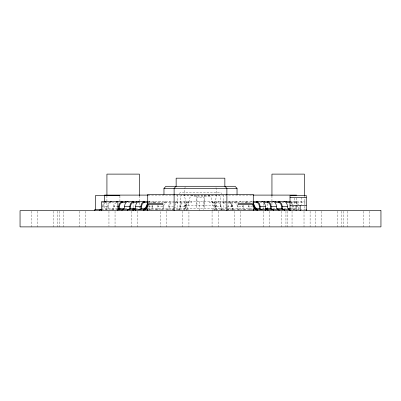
<?xml version="1.0" encoding="UTF-8"?>
<svg xmlns="http://www.w3.org/2000/svg" width="401" height="401" viewBox="0 0 401 401"><rect width="100%" height="100%" fill="white"/><g stroke="black" fill="none" stroke-linecap="round" stroke-linejoin="round"><path stroke-width="0.3" stroke-dasharray="2 1.5" d="M185.137 186.901L184.26 192.38L184.26 195.427L188.164 210.064M188.32 205.573L189.954 197.417L192.38 195.427M212.836 210.064L216.74 195.427L216.74 192.38L215.863 186.901M148.079 195.097L252.921 195.097M148.079 201.513L252.921 201.513M289.632 201.513L305.006 201.513M101.648 202.53L117.889 202.53M129.929 202.53L128.16 202.53A4.06 2.872 -90 0 0 127.418 202.67M138.104 202.53L140.982 202.53M148.099 202.53L149.347 202.53M217.578 202.53L209.387 202.53L209.397 201.513M232.926 210.104A4.06 2.872 -90 0 1 231.487 206.59A4.06 2.872 -90 0 0 228.63 202.53L220.435 202.53L220.45 201.513M260.003 202.53L261.788 202.53A4.06 2.872 -90 0 1 262.515 202.67M271.056 202.53L272.84 202.53A4.06 2.872 -90 0 1 273.582 202.67A4.06 2.872 -90 0 0 272.825 202.53M282.109 202.53L283.888 202.53A4.06 2.872 -90 0 1 284.62 202.67M290.013 202.53L305.006 202.53M184.26 205.573L216.74 205.573M102.395 207.377A3.043 2.155 -90 0 0 102.471 206.59L108.496 206.59A4.06 2.872 -90 0 1 111.368 202.53M111.368 209.633A3.043 2.155 -90 0 0 113.523 206.59L117.653 206.59M148.445 206.59L152.706 206.59A4.06 2.872 -90 0 1 152.801 205.538M155.573 209.633A3.043 2.155 -90 0 0 157.728 206.59L163.758 206.59A4.06 2.872 -90 0 1 166.626 202.53M166.626 209.633A3.043 2.155 -90 0 0 168.781 206.59L174.089 206.59M177.678 209.633A3.043 2.155 -90 0 0 179.833 206.59L185.858 206.59A4.06 2.872 -90 0 1 188.731 202.53M212.254 202.53A4.06 2.872 -90 0 1 215.126 206.59L221.167 206.59A3.043 2.155 -90 0 0 223.322 209.633M226.911 206.59L232.219 206.59A3.043 2.155 -90 0 0 234.374 209.633M234.359 202.53A4.06 2.872 -90 0 1 237.232 206.59L243.272 206.59A3.043 2.155 -90 0 0 245.427 209.633M248.184 205.538A4.06 2.872 -90 0 1 248.284 206.59L252.555 206.59M117.458 208.615L104.335 208.615L104.335 201.513M124.957 208.615L128.079 208.615M135.578 208.615L138.706 208.615M148.079 208.615L252.921 208.615M262.294 208.615L265.422 208.615M272.921 208.615L276.043 208.615M284.169 208.615L287.291 208.615M290.414 208.615L296.665 208.615M101.648 209.633L117.889 209.633M148.099 209.633L182.991 209.633A3.043 2.155 -90 0 0 185.142 206.59A5.073 3.589 -90 0 1 188.731 201.513M188.32 209.633L185.277 209.633L185.277 202.53M252.921 209.633L217.999 209.633A3.043 2.155 -90 0 1 215.843 206.59A5.073 3.589 -90 0 0 212.254 201.513M289.617 209.633L306.409 209.633M208.62 195.427L211.046 197.417L212.68 205.573M369.582 211.272L369.582 226.886M363.491 211.272L363.491 226.886M347.256 211.272L347.256 226.886M343.602 211.272L343.602 226.886M341.166 211.272L341.166 226.886M337.512 211.272L337.512 226.886M321.271 211.272L321.271 226.886M315.186 211.272L315.186 226.886M310.108 211.272L310.108 226.886M304.424 195.788L304.424 210.029M304.018 211.272L304.018 226.886M301.687 197.457L301.687 204.951M296.665 198.014L296.665 205.066M296.103 201.513L296.103 205.167M294.58 198.079L294.58 204.951M292.073 201.513L292.043 204.896M292.043 205.492L292.043 210.65M292.043 211.272L292.043 226.886M287.783 211.272L287.783 226.886M285.953 211.272L285.953 226.886M281.692 211.272L281.692 226.886M271.948 195.788L271.948 206.315M269.718 211.272L269.718 226.886M267.688 203.713L267.688 208.45M263.627 203.342L263.627 206.996M263.627 207.603L263.627 210.039M263.627 211.272L263.627 226.886M247.863 201.513L247.853 202.53M242.555 201.513L242.54 202.53L250.735 202.53A4.06 2.872 -90 0 1 252.159 203.071M240.49 211.272L240.49 226.886M236.811 201.513L236.811 202.53M236.801 201.513L236.801 202.53M234.4 211.272L234.4 226.886M232.164 201.513L232.164 210.039M231.487 201.513L231.502 202.53L239.683 202.53A4.06 2.872 -90 0 1 241.106 203.071M228.104 201.513L228.104 209.633M227.903 210.65L227.903 207.603L224.284 207.593L223.868 207.227L223.808 196.791A5.083 5.083 0 0 0 223.167 194.916M225.763 201.513L225.748 202.53M218.159 211.272L218.159 226.886M216.74 201.513L216.74 210.65M215.723 202.53L215.723 209.633L212.68 209.633L212.68 210.65M214.71 201.513L214.695 202.53M214.71 205.573L214.71 210.65M212.68 201.513L212.68 202.53M212.069 211.272L212.069 226.886M209.051 195.097L209.051 196.114L192.826 196.114L192.826 195.097M204.806 195.097L204.806 208.615M204.054 205.573L204.054 197.457L196.946 197.457L196.946 205.573M203.748 201.513L203.748 209.633M199.688 201.513L199.688 210.65M196.194 195.097L196.194 208.615M191.603 201.513L191.603 202.53L183.422 202.53A4.06 2.872 -90 0 0 180.55 206.59A4.06 2.872 -90 0 1 179.112 210.104M188.931 211.738L188.931 226.886M188.32 201.513L188.32 202.53M186.29 201.513L186.29 202.53M186.29 205.573L186.29 210.65M184.26 201.513L184.26 210.65M182.841 211.272L182.841 226.886M180.55 201.513L180.55 202.53L172.37 202.53A4.06 2.872 -90 0 0 169.498 206.59A4.06 2.872 -90 0 1 168.064 210.104M175.237 201.513L175.237 202.53M173.097 210.65L173.097 207.603L176.716 207.593L177.132 207.227L177.192 196.791A5.083 5.083 0 0 1 177.833 194.916M169.498 201.513L169.498 202.53L161.317 202.53A4.06 2.872 -90 0 0 159.884 203.071M166.6 211.272L166.6 226.886M164.189 201.513L164.189 202.53M160.51 211.738L160.51 226.886M158.445 201.513L158.445 202.53L150.265 202.53A4.06 2.872 -90 0 0 148.831 203.071M153.137 201.513L153.137 202.53M149.347 201.513L149.347 202.731M149.347 205.492L149.347 210.039M139.403 195.788L139.403 208.174M137.373 211.272L137.373 226.886M133.112 202.124L133.112 207.603M131.282 211.272L131.282 226.886M119.919 196.034L119.919 200.906M115.047 211.272L115.047 226.886M108.957 211.272L108.957 226.264M106.927 195.788L106.927 210.029M85.814 211.272L85.814 226.886M79.729 211.272L79.729 226.886M63.488 211.272L63.488 226.886M59.834 211.272L59.834 226.886M57.398 211.272L57.398 226.886M53.744 211.272L53.744 226.886M37.509 211.272L37.509 226.886M31.418 211.272L31.418 226.886M179.137 193.422A5.083 5.083 0 0 1 181.568 192.42L219.432 192.42A5.083 5.083 0 0 1 221.863 193.422M178.811 209.913A3.554 3.554 0 0 0 180.204 207.096L180.204 197.457A2.03 2.03 0 0 1 182.229 195.427L218.771 195.427A2.03 2.03 0 0 1 220.796 197.457L220.796 207.096A3.554 3.554 0 0 0 222.189 209.913M163.758 206.59A4.06 2.872 -90 0 1 162.32 210.104M157.012 210.104A4.06 2.872 -90 0 0 158.445 206.59A4.06 2.872 -90 0 1 158.545 205.538M154.139 203.071A4.06 2.872 -90 0 1 155.573 202.53M163.162 205.277A5.073 3.589 -90 0 0 163.037 206.59A3.043 2.155 -90 0 1 160.886 209.633M164.089 203.001A5.073 3.589 -90 0 1 166.626 201.513M157.728 206.59A5.073 3.589 -90 0 1 157.849 205.277M158.781 203.001A5.073 3.589 -90 0 1 161.317 201.513M245.412 202.53A4.06 2.872 -90 0 1 246.846 203.071M243.973 210.104A4.06 2.872 -90 0 1 242.54 206.59A4.06 2.872 -90 0 0 242.445 205.538M238.665 210.104A4.06 2.872 -90 0 1 237.232 206.59M239.668 201.513A5.073 3.589 -90 0 1 242.209 203.001M243.136 205.277A5.073 3.589 -90 0 1 243.257 206.59M234.359 201.513A5.073 3.589 -90 0 1 236.896 203.001M237.823 205.277A5.073 3.589 -90 0 1 237.948 206.59A3.043 2.155 -90 0 0 240.099 209.633M249.718 210.104A4.06 2.872 -90 0 1 248.284 206.59M250.72 201.513A5.073 3.589 -90 0 1 252.515 202.194M245.427 201.513A5.073 3.589 -90 0 1 247.963 203.001M248.891 205.277A5.073 3.589 -90 0 1 249.011 206.59A3.043 2.155 -90 0 0 251.151 209.633M112.801 210.104A4.06 2.872 -90 0 0 114.24 206.59A4.06 2.872 -90 0 1 117.112 202.53M117.237 209.533A3.043 2.155 -90 0 1 116.681 209.633M113.523 206.59A5.073 3.589 -90 0 1 114.571 203.001M293.938 210.104A4.06 2.872 -90 0 1 292.504 206.59L298.529 206.59A3.043 2.155 -90 0 0 299.161 208.741M299.246 210.104A4.06 2.872 -90 0 1 297.813 206.59M291.056 203.071A4.06 2.872 -90 0 1 292.389 205.538M295.362 209.633A3.043 2.155 -90 0 1 293.206 206.59M290.545 201.688A5.073 3.589 -90 0 1 292.991 204.856M294.93 202.53A4.06 2.872 -90 0 1 297.702 205.538M294.941 201.513A5.073 3.589 -90 0 1 298.314 204.856M185.858 206.59A4.06 2.872 -90 0 1 184.425 210.104M174.906 205.538A4.06 2.872 -90 0 1 177.678 202.53M179.833 206.59A5.073 3.589 -90 0 1 183.422 201.513M223.307 201.513A5.073 3.589 -90 0 1 225.843 203.001M223.322 202.53A4.06 2.872 -90 0 1 226.094 205.538M221.888 210.104A4.06 2.872 -90 0 1 220.45 206.59A4.06 2.872 -90 0 0 217.568 202.53M229.051 209.633A3.043 2.155 -90 0 1 227.527 208.741M228.62 202.53A4.06 2.872 -90 0 1 231.487 206.59M216.56 210.104A4.06 2.872 -90 0 1 215.126 206.59M217.568 201.513A5.073 3.589 -90 0 1 221.157 206.59M175.142 203.001A5.073 3.589 -90 0 1 177.678 201.513M173.458 208.741A3.043 2.155 -90 0 1 171.939 209.633M168.781 206.59A5.073 3.589 -90 0 1 172.37 201.513M138.47 202.67A4.06 2.872 -90 0 1 139.212 202.53M102.345 209.462A4.06 2.872 -90 0 0 103.187 206.59A4.06 2.872 -90 0 1 106.059 202.53M108.496 206.59A4.06 2.872 -90 0 1 107.062 210.104M102.471 206.59A5.073 3.589 -90 0 1 104.265 202.194M109.573 202.194A5.073 3.589 -90 0 0 107.779 206.59A3.043 2.155 -90 0 1 105.628 209.633M152.706 206.59A4.06 2.872 -90 0 1 151.267 210.104M148.47 202.194A5.073 3.589 -90 0 1 150.265 201.513M152.109 205.277A5.073 3.589 -90 0 0 151.989 206.59A3.043 2.155 -90 0 1 149.834 209.633M153.037 203.001A5.073 3.589 -90 0 1 155.573 201.513M232.204 206.59A5.073 3.589 -90 0 0 228.62 201.513A5.073 3.589 -90 0 1 232.219 206.59"/><path stroke-width="0.6" d="M143.663 209.633L148.741 203.543L162.946 203.543L162.946 204.56L148.741 204.56L143.663 210.65M163.964 194.41L163.964 188.32L165.994 186.29L235.006 186.29L237.036 188.32L237.036 194.41M163.964 188.32L237.036 188.32M148.079 195.097L104.335 195.097L104.335 201.513M252.921 195.097L296.665 195.097M119.919 195.427L95.558 195.427L95.558 210.039M290.013 197.417L306.254 197.417M148.079 201.513L101.648 201.513L101.648 210.65M252.921 201.513L290.414 201.513M121.162 202.53L125.292 202.53L125.292 201.513M132.801 202.53L136.34 202.53L136.34 201.513M143.262 202.53L147.393 202.53L147.393 201.513M257.723 202.53L253.592 202.53L253.592 201.513M268.184 202.53L264.645 202.53L264.645 201.513M279.828 202.53L275.698 202.53L275.698 201.513M290.289 202.53L286.75 202.53L286.75 201.513M290.013 205.573L306.254 205.573M117.653 206.59L118.831 206.59A5.073 3.589 -90 0 1 122.42 201.513M122.42 209.633A3.043 2.155 -90 0 0 124.571 206.59L129.884 206.59A5.073 3.589 -90 0 1 133.473 201.513M133.473 209.633A3.043 2.155 -90 0 0 135.623 206.59L140.936 206.59A5.073 3.589 -90 0 1 144.525 201.513M144.525 209.633A3.043 2.155 -90 0 0 146.676 206.59L147.859 206.59M253.131 206.59L254.309 206.59A3.043 2.155 -90 0 0 256.475 209.633M256.465 201.513A5.073 3.589 -90 0 1 260.054 206.59L265.362 206.59A3.043 2.155 -90 0 0 267.517 209.633A3.043 2.155 -90 0 1 266.003 208.741M267.517 201.513A5.073 3.589 -90 0 1 271.101 206.59L276.414 206.59A3.043 2.155 -90 0 0 278.58 209.633M278.565 201.513A5.073 3.589 -90 0 1 282.154 206.59L287.467 206.59A3.043 2.155 -90 0 0 289.632 209.633M118.706 208.615L124.33 208.615M129.954 208.615L135.578 208.615M141.202 208.615L146.826 208.615M254.174 208.615L259.798 208.615M265.422 208.615L271.046 208.615M276.67 208.615L282.294 208.615M287.918 208.615L290.414 208.615M101.608 209.633L94.576 209.633L94.576 210.65M117.829 209.633L143.949 209.633M144.094 209.633L147.538 209.633M253.447 209.633L256.896 209.633M257.036 209.633L290.063 209.633L290.048 210.65L290.013 195.427L306.254 195.427L306.254 210.65M257.337 209.633L252.259 203.543L238.054 203.543L238.054 204.56L252.259 204.56L257.337 210.65M306.424 209.633L306.409 210.65M304.424 195.788L304.424 174.114L271.948 174.114L271.948 195.788M300.164 205.573L300.164 210.65M296.103 205.573L296.103 210.65M284.309 210.65L284.309 209.633A3.043 2.155 -90 0 1 282.154 206.59M278.996 209.633L278.996 210.65M273.256 210.65L273.256 209.633A3.043 2.155 -90 0 1 271.101 206.59M267.943 209.633L267.943 210.65M267.688 208.45L267.688 209.633M265.452 209.633L265.452 210.65M253.277 210.65L253.277 194.41L147.723 194.41L147.723 210.65M226.886 210.65L226.886 188.32L224.856 186.29L224.856 178.174L176.144 178.174L176.144 186.29L174.114 188.32L174.114 210.65M139.403 195.788L139.403 174.114L106.927 174.114L106.927 195.788M135.548 209.633L135.548 210.65M133.112 208.214L133.112 210.039M133.042 209.633L133.042 210.65M127.729 210.65L127.729 209.633A3.043 2.155 -90 0 0 129.884 206.59M121.989 209.633L121.989 210.65M119.919 208.214L119.919 210.039M117.889 201.513L117.889 210.65M99.884 209.633L99.884 210.65M118.711 209.462A4.06 2.872 -90 0 0 119.548 206.59A4.06 2.872 -90 0 1 122.42 202.53M116.18 201.688A5.073 3.589 -90 0 1 117.112 201.513M118.831 206.59A3.043 2.155 -90 0 1 117.754 209.227M260.174 209.462A4.06 2.872 -90 0 1 259.332 206.59A4.06 2.872 -90 0 0 256.465 202.53M262.204 209.633A3.043 2.155 -90 0 1 260.054 206.59M261.773 201.513A5.073 3.589 -90 0 1 265.362 206.59M253.257 203.001A5.073 3.589 -90 0 1 254.309 206.59M271.226 209.462A4.06 2.872 -90 0 1 270.384 206.59A4.06 2.872 -90 0 0 267.517 202.53M272.825 201.513A5.073 3.589 -90 0 1 276.414 206.59M282.279 209.462A4.06 2.872 -90 0 1 281.437 206.59A4.06 2.872 -90 0 0 278.565 202.53M140.811 209.462A4.06 2.872 -90 0 0 141.653 206.59A4.06 2.872 -90 0 1 144.525 202.53M105.127 201.688A5.073 3.589 -90 0 1 106.059 201.513M101.393 209.227A3.043 2.155 -90 0 1 100.315 209.633M110.44 201.688A5.073 3.589 -90 0 1 111.368 201.513M146.676 206.59A5.073 3.589 -90 0 1 147.728 203.001M283.878 201.513A5.073 3.589 -90 0 1 287.467 206.59M129.759 209.462A4.06 2.872 -90 0 0 130.601 206.59A4.06 2.872 -90 0 1 133.473 202.53M124.571 206.59A5.073 3.589 -90 0 1 128.16 201.513M135.623 206.59A5.073 3.589 -90 0 1 139.212 201.513M140.936 206.59A3.043 2.155 -90 0 1 138.781 209.633M380.95 210.65L20.05 210.65L20.05 226.886L380.95 226.886L380.95 210.65"/></g></svg>
